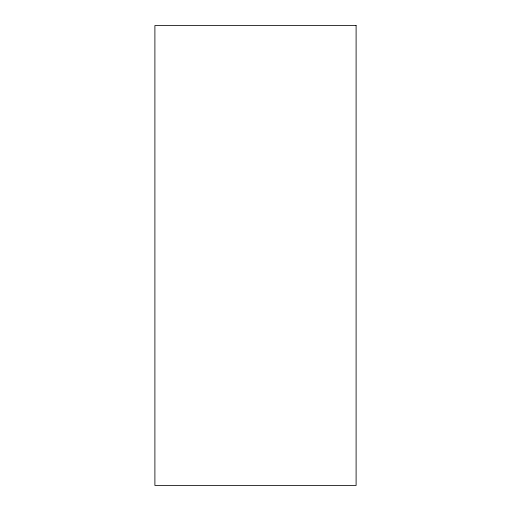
<?xml version="1.0" encoding="UTF-8"?>
<svg xmlns="http://www.w3.org/2000/svg" width="511" height="511" viewBox="0 0 511 511"><rect width="100%" height="100%" fill="white"/><g stroke="black" fill="none" stroke-linecap="round" stroke-linejoin="round"><path stroke-width="0.77" d="M356.103 25.55L154.897 25.55L154.897 485.45L356.103 485.45L356.103 25.55"/></g></svg>
